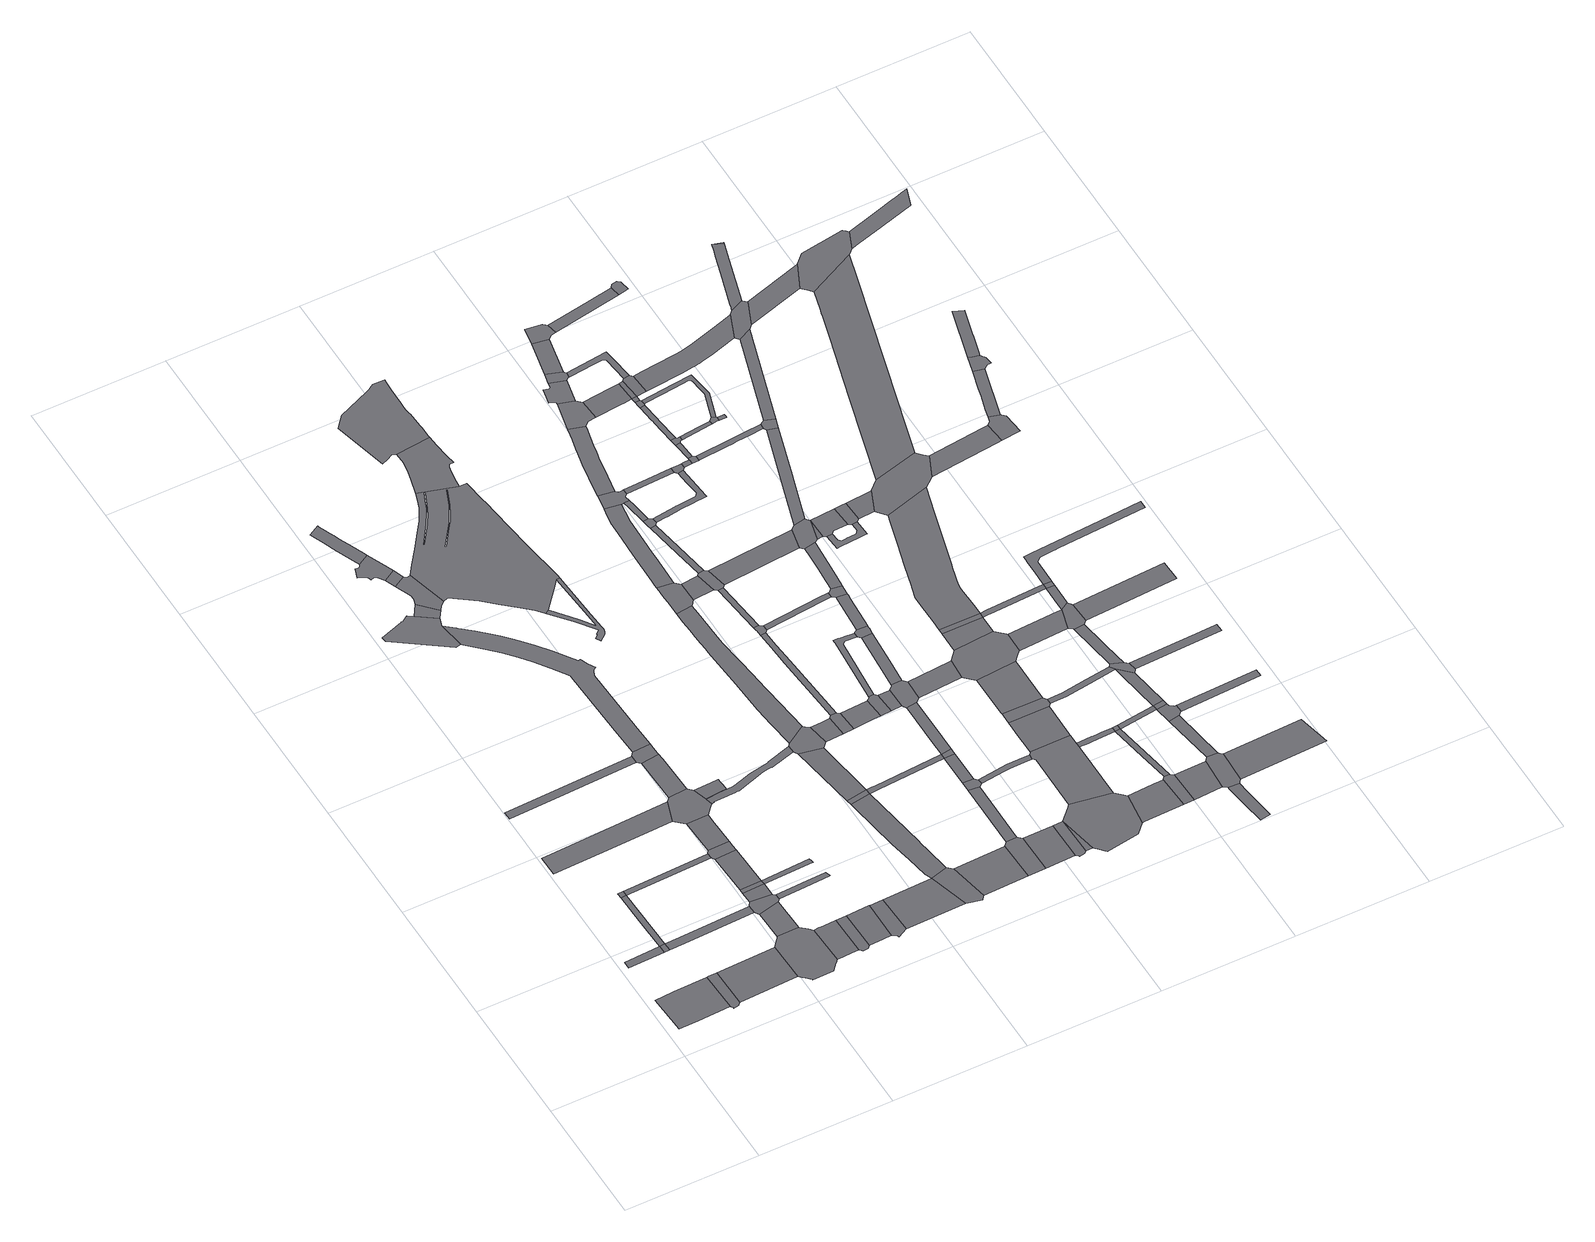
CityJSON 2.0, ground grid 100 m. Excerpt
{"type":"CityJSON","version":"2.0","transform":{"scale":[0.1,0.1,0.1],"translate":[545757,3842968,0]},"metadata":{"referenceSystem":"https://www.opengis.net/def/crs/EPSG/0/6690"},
"CityObjects":{
"road1":{"type":"Road","attributes":{"RoadStructureAttribute.sectionType":"1"},"geometry":[{"type":"MultiSurface","lod":"1","boundaries":[[[0,1,2,3,4,5,6]]]}]},
"road2":{"type":"Road","attributes":{"RoadStructureAttribute.sectionType":"1"},"geometry":[{"type":"MultiSurface","lod":"1","boundaries":[[[7,8,9,10]]]}]},
"road3":{"type":"Road","geometry":[{"type":"MultiSurface","lod":"1","boundaries":[[[11,7,10,12]]]}]},
"road4":{"type":"Road","geometry":[{"type":"MultiSurface","lod":"1","boundaries":[[[13,14,0,6,15,16,17,18,19,20,21,22]]]}]},
"road5":{"type":"Road","attributes":{"RoadStructureAttribute.sectionType":"1"},"geometry":[{"type":"MultiSurface","lod":"1","boundaries":[[[23,24,25,7,11]]]}]},
"road6":{"type":"Road","geometry":[{"type":"MultiSurface","lod":"1","boundaries":[[[26,27,24,23]]]}]},
"road7":{"type":"Road","attributes":{"RoadStructureAttribute.sectionType":"1"},"geometry":[{"type":"MultiSurface","lod":"1","boundaries":[[[28,13,22,29]]]}]},
"road8":{"type":"Road","attributes":{"RoadStructureAttribute.sectionType":"1"},"geometry":[{"type":"MultiSurface","lod":"1","boundaries":[[[30,31,11,12,32,33]]]}]},
"road9":{"type":"Road","attributes":{"RoadStructureAttribute.sectionType":"1"},"geometry":[{"type":"MultiSurface","lod":"1","boundaries":[[[34,35,36,37,38,39,40]]]}]},
"road10":{"type":"Road","attributes":{"RoadStructureAttribute.sectionType":"1"},"geometry":[{"type":"MultiSurface","lod":"1","boundaries":[[[41,42,26,23,43,44]]]}]},
"road11":{"type":"Road","attributes":{"RoadStructureAttribute.sectionType":"1"},"geometry":[{"type":"MultiSurface","lod":"1","boundaries":[[[45,46,47,48,49,50]]]}]},
"road12":{"type":"Road","geometry":[{"type":"MultiSurface","lod":"1","boundaries":[[[51,52,53,54,55,56,28,29,57,58,59,60,61,62,63,64,65,66]]]}]},
"road13":{"type":"Road","attributes":{"RoadStructureAttribute.sectionType":"1"},"geometry":[{"type":"MultiSurface","lod":"1","boundaries":[[[67,68,54,53]]]}]},
"road14":{"type":"Road","geometry":[{"type":"MultiSurface","lod":"1","boundaries":[[[69,30,33,68,67,70,71,72,73]]]}]},
"road15":{"type":"Road","attributes":{"RoadStructureAttribute.sectionType":"1"},"geometry":[{"type":"MultiSurface","lod":"1","boundaries":[[[74,75,69,73]]]}]},
"road16":{"type":"Road","geometry":[{"type":"MultiSurface","lod":"1","boundaries":[[[76,77,75,74]]]}]},
"road17":{"type":"Road","attributes":{"RoadStructureAttribute.sectionType":"1"},"geometry":[{"type":"MultiSurface","lod":"1","boundaries":[[[78,79,77,76]]]}]},
"road18":{"type":"Road","attributes":{"RoadStructureAttribute.sectionType":"1"},"geometry":[{"type":"MultiSurface","lod":"1","boundaries":[[[80,81,82,66,65,83,84,85]]]}]},
"road19":{"type":"Road","geometry":[{"type":"MultiSurface","lod":"1","boundaries":[[[86,87,88,89,90,91,92,93,94,95,96,97,98]]]}]},
"road20":{"type":"Road","geometry":[{"type":"MultiSurface","lod":"1","boundaries":[[[99,100,101,102,41,44,103,79,78]]]}]},
"road21":{"type":"Road","attributes":{"RoadStructureAttribute.sectionType":"1"},"geometry":[{"type":"MultiSurface","lod":"1","boundaries":[[[104,105,106,101,100]]]}]},
"road22":{"type":"Road","geometry":[{"type":"MultiSurface","lod":"1","boundaries":[[[107,108,80,85,109,110,111,112]]]}]},
"road23":{"type":"Road","geometry":[{"type":"MultiSurface","lod":"1","boundaries":[[[113,114,115,116,34,40,106,105,117,118,119,120,121]]]}]},
"road24":{"type":"Road","attributes":{"RoadStructureAttribute.sectionType":"1"},"geometry":[{"type":"MultiSurface","lod":"1","boundaries":[[[122,123,124,125,126,127,72,71]]]}]},
"road25":{"type":"Road","attributes":{"RoadStructureAttribute.sectionType":"1"},"geometry":[{"type":"MultiSurface","lod":"1","boundaries":[[[128,98,97,129]]]}]},
"road26":{"type":"Road","attributes":{"RoadStructureAttribute.sectionType":"1"},"geometry":[{"type":"MultiSurface","lod":"1","boundaries":[[[130,131,132,133,76,74]]]}]},
"road27":{"type":"Road","geometry":[{"type":"MultiSurface","lod":"1","boundaries":[[[134,135,136,137,138,139,140,141,142,143,144,145,146]]]}]},
"road28":{"type":"Road","attributes":{"RoadStructureAttribute.sectionType":"1"},"geometry":[{"type":"MultiSurface","lod":"1","boundaries":[[[147,148,149,150,151,152,153,154,155,156,157,158,159,160,161,136,135]]]}]},
"road29":{"type":"Road","attributes":{"RoadStructureAttribute.sectionType":"1"},"geometry":[{"type":"MultiSurface","lod":"1","boundaries":[[[162,107,112,163,164]]]}]},
"road30":{"type":"Road","attributes":{"RoadStructureAttribute.sectionType":"1"},"geometry":[{"type":"MultiSurface","lod":"1","boundaries":[[[165,166,167,168,169,115,114]]]}]},
"road31":{"type":"Road","attributes":{"RoadStructureAttribute.sectionType":"1"},"geometry":[{"type":"MultiSurface","lod":"1","boundaries":[[[146,145,170,171]]]}]},
"road32":{"type":"Road","geometry":[{"type":"MultiSurface","lod":"1","boundaries":[[[172,171,170,173,174,128,129,175,176,177]]]}]},
"road33":{"type":"Road","attributes":{"RoadStructureAttribute.sectionType":"1"},"geometry":[{"type":"MultiSurface","lod":"1","boundaries":[[[178,179,180,181,182,183,184,185,186,187,188,189,190,191,192,193,194,195,196,197,198,199,200,201,96,95,202,203,204,205,206,207,208,209,210,211,212,213]]]}]},
"road34":{"type":"Road","geometry":[{"type":"MultiSurface","lod":"1","boundaries":[[[214,215,213,212,45,50,216,168,167]]]}]},
"road35":{"type":"Road","geometry":[{"type":"MultiSurface","lod":"1","boundaries":[[[217,218,219,220,221,222,223,121,120]]]}]},
"road36":{"type":"Road","geometry":[{"type":"MultiSurface","lod":"1","boundaries":[[[224,225,162,164,226,227,228,229]]]}]},
"road37":{"type":"Road","attributes":{"RoadStructureAttribute.sectionType":"1"},"geometry":[{"type":"MultiSurface","lod":"1","boundaries":[[[230,231,232,233,234,235,236,119,118,237,238,239,240,241,242,243,244,245,246,247]]]}]},
"road38":{"type":"Road","attributes":{"RoadStructureAttribute.sectionType":"1"},"geometry":[{"type":"MultiSurface","lod":"1","boundaries":[[[248,224,229,249]]]}]},
"road39":{"type":"Road","geometry":[{"type":"MultiSurface","lod":"1","boundaries":[[[250,251,252,253,254,255,256,257,258,259,260,261,262,263,264,265,177,176,266,267,268,269,270,271,272,273,274,275,276,277,278,279,280,281],[282,283,284,285,286,287,288,289,290,291,292,293,294,295,296,297,298,299,300,301,302],[303,304,305,306,307,308,309,310,311,312,313,314,315,316,317,318,319,320,321,322,323]]]}]},
"road40":{"type":"Road","geometry":[{"type":"MultiSurface","lod":"1","boundaries":[[[324,325,326,327,328,329,330,331,332,333,334,335,336,337,276,275,338,339,340,273,272]]]}]},
"road41":{"type":"Road","geometry":[{"type":"MultiSurface","lod":"1","boundaries":[[[341,342,248,249,343,344,345,346,347]]]}]},
"road42":{"type":"Road","attributes":{"RoadStructureAttribute.sectionType":"1"},"geometry":[{"type":"MultiSurface","lod":"1","boundaries":[[[348,349,350,351,352,353,354,355,356,357,358,359,248,342]]]}]},
"road43":{"type":"Road","geometry":[{"type":"MultiSurface","lod":"1","boundaries":[[[360,361,353,352]]]}]},
"road44":{"type":"Road","attributes":{"RoadStructureAttribute.sectionType":"1"},"geometry":[{"type":"MultiSurface","lod":"1","boundaries":[[[362,361,360,363]]]}]},
"road45":{"type":"Road","geometry":[{"type":"MultiSurface","lod":"1","boundaries":[[[364,365,366,367,368,369,370,371,372,373,374,375,376,255,254]]]}]},
"road46":{"type":"Road","geometry":[{"type":"MultiSurface","lod":"1","boundaries":[[[377,378,379,380,381,230,247,362,363,382,383]]]}]},
"road47":{"type":"Road","attributes":{"RoadStructureAttribute.sectionType":"1"},"geometry":[{"type":"MultiSurface","lod":"1","boundaries":[[[384,347,346,385]]]}]},
"road48":{"type":"Road","geometry":[{"type":"MultiSurface","lod":"1","boundaries":[[[386,387,388,389,390,391,392,393,394,395,396,372,371,397,398,399,400,401,402,403,404,405,406,407,408]]]}]},
"road49":{"type":"Road","attributes":{"RoadStructureAttribute.sectionType":"1"},"geometry":[{"type":"MultiSurface","lod":"1","boundaries":[[[409,410,411,412,413,414,415,416,417,418,419,420,421,422,423,424,425,426,427,428,429,379,378]]]}]},
"road50":{"type":"Road","attributes":{"RoadStructureAttribute.sectionType":"1"},"geometry":[{"type":"MultiSurface","lod":"1","boundaries":[[[430,431,383,382,432]]]}]},
"road51":{"type":"Road","attributes":{"RoadStructureAttribute.sectionType":"1"},"geometry":[{"type":"MultiSurface","lod":"1","boundaries":[[[433,434,435,360,352,436,437,438]]]}]},
"road52":{"type":"Road","geometry":[{"type":"MultiSurface","lod":"1","boundaries":[[[439,440,441,442,384,385,443,444]]]}]},
"road53":{"type":"Road","geometry":[{"type":"MultiSurface","lod":"1","boundaries":[[[445,446,447,448,430,432,449,450]]]}]},
"road54":{"type":"Road","geometry":[{"type":"MultiSurface","lod":"1","boundaries":[[[451,452,453,454,455,456,457,419,418,458,459,460,461]]]}]},
"road55":{"type":"Road","attributes":{"RoadStructureAttribute.sectionType":"1"},"geometry":[{"type":"MultiSurface","lod":"1","boundaries":[[[462,463,464,465,466,467,468,469,447,446]]]}]},
"road56":{"type":"Road","attributes":{"RoadStructureAttribute.sectionType":"1"},"geometry":[{"type":"MultiSurface","lod":"1","boundaries":[[[470,441,440,471]]]}]},
"road57":{"type":"Road","attributes":{"RoadStructureAttribute.sectionType":"1"},"geometry":[{"type":"MultiSurface","lod":"1","boundaries":[[[472,450,449,473,474]]]}]},
"road58":{"type":"Road","attributes":{"RoadStructureAttribute.sectionType":"1"},"geometry":[{"type":"MultiSurface","lod":"1","boundaries":[[[475,444,443,476]]]}]},
"road59":{"type":"Road","attributes":{"RoadStructureAttribute.sectionType":"1"},"geometry":[{"type":"MultiSurface","lod":"1","boundaries":[[[477,478,479,480,481,482,483,484,485,451,461,486,487,488,489,490,491,492,493,494,495]]]}]},
"road60":{"type":"Road","attributes":{"RoadStructureAttribute.sectionType":"1"},"geometry":[{"type":"MultiSurface","lod":"1","boundaries":[[[496,460,459,497]]]}]},
"road61":{"type":"Road","geometry":[{"type":"MultiSurface","lod":"1","boundaries":[[[498,470,471,499,500,501,502]]]}]},
"road62":{"type":"Road","geometry":[{"type":"MultiSurface","lod":"1","boundaries":[[[503,504,505,506,507,466,465,508,509]]]}]},
"road63":{"type":"Road","attributes":{"RoadStructureAttribute.sectionType":"1"},"geometry":[{"type":"MultiSurface","lod":"1","boundaries":[[[438,498,502,510,511,512,513]]]}]},
"road64":{"type":"Road","attributes":{"RoadStructureAttribute.sectionType":"1"},"geometry":[{"type":"MultiSurface","lod":"1","boundaries":[[[514,515,516,504,503]]]}]},
"road65":{"type":"Road","geometry":[{"type":"MultiSurface","lod":"1","boundaries":[[[517,518,519,472,474,520,521]]]}]},
"road66":{"type":"Road","geometry":[{"type":"MultiSurface","lod":"1","boundaries":[[[522,523,433,438,513]]]}]},
"road67":{"type":"Road","geometry":[{"type":"MultiSurface","lod":"1","boundaries":[[[524,525,526,527,496,497,516,515,528,529,530]]]}]},
"road68":{"type":"Road","geometry":[{"type":"MultiSurface","lod":"1","boundaries":[[[531,475,476,532,533,534,535]]]}]},
"road69":{"type":"Road","attributes":{"RoadStructureAttribute.sectionType":"1"},"geometry":[{"type":"MultiSurface","lod":"1","boundaries":[[[536,537,538,539,526,525]]]}]},
"road70":{"type":"Road","attributes":{"RoadStructureAttribute.sectionType":"1"},"geometry":[{"type":"MultiSurface","lod":"1","boundaries":[[[540,521,520,541]]]}]},
"road71":{"type":"Road","attributes":{"RoadStructureAttribute.sectionType":"1"},"geometry":[{"type":"MultiSurface","lod":"1","boundaries":[[[542,543,544,545,546,547,548,549,523,522]]]}]},
"road72":{"type":"Road","geometry":[{"type":"MultiSurface","lod":"1","boundaries":[[[550,477,495,551,552,553,554,555,556,557,558,559,560,561,562,563]]]}]},
"road73":{"type":"Road","attributes":{"RoadStructureAttribute.sectionType":"1"},"geometry":[{"type":"MultiSurface","lod":"1","boundaries":[[[531,535,564]]]}]},
"road74":{"type":"Road","geometry":[{"type":"MultiSurface","lod":"1","boundaries":[[[565,566,567,568,569,538,537,570,571]]]}]},
"road75":{"type":"Road","attributes":{"RoadStructureAttribute.sectionType":"1"},"geometry":[{"type":"MultiSurface","lod":"1","boundaries":[[[572,554,553,573,574,567,566]]]}]},
"road76":{"type":"Road","attributes":{"RoadStructureAttribute.sectionType":"1"},"geometry":[{"type":"MultiSurface","lod":"1","boundaries":[[[575,576,577,578,501,500,579,580,581,582,583]]]}]},
"road77":{"type":"Road","attributes":{"RoadStructureAttribute.sectionType":"1"},"geometry":[{"type":"MultiSurface","lod":"1","boundaries":[[[584,585,586,587,588,589,590,591,592,518,517,593,594,595,596,597,598]]]}]},
"road78":{"type":"Road","geometry":[{"type":"MultiSurface","lod":"1","boundaries":[[[599,600,601,602,540,541,603,547,546,604,605]]]}]},
"road79":{"type":"Road","attributes":{"RoadStructureAttribute.sectionType":"1"},"geometry":[{"type":"MultiSurface","lod":"1","boundaries":[[[606,607,608,609,509,508,610,611,612]]]}]},
"road80":{"type":"Road","attributes":{"RoadStructureAttribute.sectionType":"1"},"geometry":[{"type":"MultiSurface","lod":"1","boundaries":[[[613,614,615,616,617,618,550,563,619,620,621,622,623,624,625,626,627]]]}]},
"road81":{"type":"Road","geometry":[{"type":"MultiSurface","lod":"1","boundaries":[[[628,629,630,531,564,631,632,633,634,635,636,637,638,639,640]]]}]},
"road82":{"type":"Road","attributes":{"RoadStructureAttribute.sectionType":"1"},"geometry":[{"type":"MultiSurface","lod":"1","boundaries":[[[641,642,643,644,601,600]]]}]},
"road83":{"type":"Road","attributes":{"RoadStructureAttribute.sectionType":"1"},"geometry":[{"type":"MultiSurface","lod":"1","boundaries":[[[645,646,558,557,647]]]}]},
"road84":{"type":"Road","attributes":{"RoadStructureAttribute.sectionType":"1"},"geometry":[{"type":"MultiSurface","lod":"1","boundaries":[[[648,530,529,649]]]}]},
"road85":{"type":"Road","attributes":{"RoadStructureAttribute.sectionType":"1"},"geometry":[{"type":"MultiSurface","lod":"1","boundaries":[[[650,651,652,653,654,655,656,657,658,659,660,661,662,663,664,665,666,667,668,669,670,671,672,571,570]]]}]},
"road86":{"type":"Road","geometry":[{"type":"MultiSurface","lod":"1","boundaries":[[[673,598,597,674,675,643,642,676,677,678]]]}]},
"road87":{"type":"Road","attributes":{"RoadStructureAttribute.sectionType":"1"},"geometry":[{"type":"MultiSurface","lod":"1","boundaries":[[[679,680,605,604,681]]]}]},
"road88":{"type":"Road","geometry":[{"type":"MultiSurface","lod":"1","boundaries":[[[682,683,583,582,684,685,628,640,686,687,688,689,690,691,692]]]}]},
"road89":{"type":"Road","geometry":[{"type":"MultiSurface","lod":"1","boundaries":[[[693,694,695,613,627,696,697,698,699,700]]]}]},
"road90":{"type":"Road","attributes":{"RoadStructureAttribute.sectionType":"1"},"geometry":[{"type":"MultiSurface","lod":"1","boundaries":[[[701,702,673,678,703,704,705]]]}]},
"road91":{"type":"Road","attributes":{"RoadStructureAttribute.sectionType":"1"},"geometry":[{"type":"MultiSurface","lod":"1","boundaries":[[[706,707,708,709,710,711,712,713,693,700,714]]]}]},
"road92":{"type":"Road","geometry":[{"type":"MultiSurface","lod":"1","boundaries":[[[715,716,606,612,701,705,717]]]}]},
"road93":{"type":"Road","geometry":[{"type":"MultiSurface","lod":"1","boundaries":[[[718,719,720,721,645,647,664,663,722]]]}]},
"road94":{"type":"Road","geometry":[{"type":"MultiSurface","lod":"1","boundaries":[[[723,724,725,682,692,726,727,728,729]]]}]},
"road95":{"type":"Road","geometry":[{"type":"MultiSurface","lod":"1","boundaries":[[[730,706,714,731,732,733,734,735]]]}]},
"road96":{"type":"Road","attributes":{"RoadStructureAttribute.sectionType":"1"},"geometry":[{"type":"MultiSurface","lod":"1","boundaries":[[[736,737,738,739,740,741,742,743,744,745,746,715,717]]]}]},
"road97":{"type":"Road","attributes":{"RoadStructureAttribute.sectionType":"1"},"geometry":[{"type":"MultiSurface","lod":"1","boundaries":[[[747,748,718,722,749,750,751]]]}]},
"road98":{"type":"Road","geometry":[{"type":"MultiSurface","lod":"1","boundaries":[[[752,753,723,729,754,755,756]]]}]},
"road99":{"type":"Road","attributes":{"RoadStructureAttribute.sectionType":"1"},"geometry":[{"type":"MultiSurface","lod":"1","boundaries":[[[757,758,637,636,759,760]]]}]},
"road100":{"type":"Road","attributes":{"RoadStructureAttribute.sectionType":"1"},"geometry":[{"type":"MultiSurface","lod":"1","boundaries":[[[761,762,730,735,763]]]}]},
"road101":{"type":"Road","attributes":{"RoadStructureAttribute.sectionType":"1"},"geometry":[{"type":"MultiSurface","lod":"1","boundaries":[[[764,765,698,697,766,767,768]]]}]},
"road102":{"type":"Road","attributes":{"RoadStructureAttribute.sectionType":"1"},"geometry":[{"type":"MultiSurface","lod":"1","boundaries":[[[769,770,771,772,752,756]]]}]},
"road103":{"type":"Road","geometry":[{"type":"MultiSurface","lod":"1","boundaries":[[[773,774,747,751,775,776]]]}]},
"road104":{"type":"Road","attributes":{"RoadStructureAttribute.sectionType":"1"},"geometry":[{"type":"MultiSurface","lod":"1","boundaries":[[[777,778,779,774,773]]]}]},
"road105":{"type":"Road","geometry":[{"type":"MultiSurface","lod":"1","boundaries":[[[780,781,782,783,648,649,784,740,739,785,786]]]}]},
"road106":{"type":"Road","geometry":[{"type":"MultiSurface","lod":"1","boundaries":[[[787,788,789,779,778,790,791,792]]]}]},
"road107":{"type":"Road","attributes":{"RoadStructureAttribute.sectionType":"1"},"geometry":[{"type":"MultiSurface","lod":"1","boundaries":[[[793,794,795,796,797,798,799,800,801,789,788]]]}]},
"road108":{"type":"Road","attributes":{"RoadStructureAttribute.sectionType":"1"},"geometry":[{"type":"MultiSurface","lod":"1","boundaries":[[[802,803,804,805,806,807,688,687,808,809,810,811,812,813]]]}]},
"road109":{"type":"Road","geometry":[{"type":"MultiSurface","lod":"1","boundaries":[[[814,815,816,817,818,679,681,819,820,771,770,821,822,823]]]}]},
"road110":{"type":"Road","geometry":[{"type":"MultiSurface","lod":"1","boundaries":[[[824,825,761,763,826,827,828,829,830,831,832]]]}]},
"road111":{"type":"Road","attributes":{"RoadStructureAttribute.sectionType":"1"},"geometry":[{"type":"MultiSurface","lod":"1","boundaries":[[[833,834,733,732,835,836,837,838,839,840]]]}]},
"road112":{"type":"Road","geometry":[{"type":"MultiSurface","lod":"1","boundaries":[[[786,785,841]]]}]},
"road113":{"type":"Road","geometry":[{"type":"MultiSurface","lod":"1","boundaries":[[[842,843,844,798,797,845,846]]]}]},
"road114":{"type":"Road","attributes":{"RoadStructureAttribute.sectionType":"1"},"geometry":[{"type":"MultiSurface","lod":"1","boundaries":[[[847,768,843,842]]]}]},
"road115":{"type":"Road","geometry":[{"type":"MultiSurface","lod":"1","boundaries":[[[848,764,768,847]]]}]},
"road116":{"type":"Road","geometry":[{"type":"MultiSurface","lod":"1","boundaries":[[[849,850,757,760,851,852,853,854]]]}]},
"road117":{"type":"Road","attributes":{"RoadStructureAttribute.sectionType":"1"},"geometry":[{"type":"MultiSurface","lod":"1","boundaries":[[[855,817,816,856,857]]]}]},
"road118":{"type":"Road","geometry":[{"type":"MultiSurface","lod":"1","boundaries":[[[858,855,857,859]]]}]},
"road119":{"type":"Road","attributes":{"RoadStructureAttribute.sectionType":"1"},"geometry":[{"type":"MultiSurface","lod":"1","boundaries":[[[860,861,792,791,862,863]]]}]},
"road120":{"type":"Road","geometry":[{"type":"MultiSurface","lod":"1","boundaries":[[[840,839,848,847,864,865]]]}]},
"road121":{"type":"Road","attributes":{"RoadStructureAttribute.sectionType":"1"},"geometry":[{"type":"MultiSurface","lod":"1","boundaries":[[[866,813,867,849,854]]]}]},
"road122":{"type":"Road","attributes":{"RoadStructureAttribute.sectionType":"1"},"geometry":[{"type":"MultiSurface","lod":"1","boundaries":[[[868,786,841,869,870,871,872]]]}]},
"road123":{"type":"Road","attributes":{"RoadStructureAttribute.sectionType":"1"},"geometry":[{"type":"MultiSurface","lod":"1","boundaries":[[[873,874,875,876,877,878,879,880,881,882,883,884,885,886,887,888,889,870,869]]]}]},
"road124":{"type":"Road","geometry":[{"type":"MultiSurface","lod":"1","boundaries":[[[890,891,802,813,866]]]}]},
"road125":{"type":"Road","attributes":{"RoadStructureAttribute.sectionType":"1"},"geometry":[{"type":"MultiSurface","lod":"1","boundaries":[[[892,893,894,776,775,895,896,897,898,899,900,901,902,903]]]}]},
"road126":{"type":"Road","attributes":{"RoadStructureAttribute.sectionType":"1"},"geometry":[{"type":"MultiSurface","lod":"1","boundaries":[[[904,852,851,905]]]}]},
"road127":{"type":"Road","attributes":{"RoadStructureAttribute.sectionType":"1"},"geometry":[{"type":"MultiSurface","lod":"1","boundaries":[[[906,907,908,909,910,846,845,911,912,913,914,915,916,917,918,919,920]]]}]},
"road128":{"type":"Road","attributes":{"RoadStructureAttribute.sectionType":"1"},"geometry":[{"type":"MultiSurface","lod":"1","boundaries":[[[921,922,782,781,923,924,925]]]}]},
"road129":{"type":"Road","geometry":[{"type":"MultiSurface","lod":"1","boundaries":[[[919,926,860,863,927,928,929,920]]]}]},
"road130":{"type":"Road","attributes":{"RoadStructureAttribute.sectionType":"1"},"geometry":[{"type":"MultiSurface","lod":"1","boundaries":[[[930,931,932,755,754,933,934,935,936,937]]]}]},
"road131":{"type":"Road","geometry":[{"type":"MultiSurface","lod":"1","boundaries":[[[938,939,868,872,940,881,880,941,942,943]]]}]},
"road132":{"type":"Road","attributes":{"RoadStructureAttribute.sectionType":"1"},"geometry":[{"type":"MultiSurface","lod":"1","boundaries":[[[944,945,946,947,948,949,950,951,952]]]}]},
"road133":{"type":"Road","geometry":[{"type":"MultiSurface","lod":"1","boundaries":[[[953,954,955,956,929,928]]]}]},
"road134":{"type":"Road","attributes":{"RoadStructureAttribute.sectionType":"1"},"geometry":[{"type":"MultiSurface","lod":"1","boundaries":[[[957,890,866,958,959]]]}]},
"road135":{"type":"Road","attributes":{"RoadStructureAttribute.sectionType":"1"},"geometry":[{"type":"MultiSurface","lod":"1","boundaries":[[[960,961,830,829,962,963]]]}]},
"road136":{"type":"Road","geometry":[{"type":"MultiSurface","lod":"1","boundaries":[[[964,965,904,905,944,952,966,967,968,969,970,971,972]]]}]},
"road137":{"type":"Road","attributes":{"RoadStructureAttribute.sectionType":"1"},"geometry":[{"type":"MultiSurface","lod":"1","boundaries":[[[973,974,975,976,977,978,979,980,981,982,983,984,985,986,987,988,989,990,991,858,859]]]}]},
"road138":{"type":"Road","attributes":{"RoadStructureAttribute.sectionType":"1"},"geometry":[{"type":"MultiSurface","lod":"1","boundaries":[[[992,938,943,993]]]}]},
"road139":{"type":"Road","attributes":{"RoadStructureAttribute.sectionType":"1"},"geometry":[{"type":"MultiSurface","lod":"1","boundaries":[[[994,995,823,822,996,997]]]}]},
"road140":{"type":"Road","attributes":{"RoadStructureAttribute.sectionType":"1"},"geometry":[{"type":"MultiSurface","lod":"1","boundaries":[[[998,999,1000,1001,1002,1003,1004,964,972]]]}]},
"road141":{"type":"Road","attributes":{"RoadStructureAttribute.sectionType":"1"},"geometry":[{"type":"MultiSurface","lod":"1","boundaries":[[[1005,1006,859,857,1007,1008,1009]]]}]},
"road142":{"type":"Road","geometry":[{"type":"MultiSurface","lod":"1","boundaries":[[[1010,1011,892,903,921,925,1012]]]}]},
"road143":{"type":"Road","geometry":[{"type":"MultiSurface","lod":"1","boundaries":[[[1013,957,959,1014]]]}]},
"road144":{"type":"Road","geometry":[{"type":"MultiSurface","lod":"1","boundaries":[[[1015,1016,1017,1014,959,1003,1002,1018,1019,1020]]]}]},
"road145":{"type":"Road","attributes":{"RoadStructureAttribute.sectionType":"1"},"geometry":[{"type":"MultiSurface","lod":"1","boundaries":[[[937,1021,957,1013,1022]]]}]},
"road146":{"type":"Road","attributes":{"RoadStructureAttribute.sectionType":"1"},"geometry":[{"type":"MultiSurface","lod":"1","boundaries":[[[1023,1024,1025,1026,1027,1028,1029,1030,1031,865,864,1032,1033,1034,1035,1036,1037,1038,1039,1040,1041]]]}]},
"road147":{"type":"Road","geometry":[{"type":"MultiSurface","lod":"1","boundaries":[[[1042,1043,930,937,1022,1044,1045,1046,1047]]]}]},
"road148":{"type":"Road","attributes":{"RoadStructureAttribute.sectionType":"1"},"geometry":[{"type":"MultiSurface","lod":"1","boundaries":[[[1048,1049,1050,1051,1052,1042,1047]]]}]},
"road149":{"type":"Road","geometry":[{"type":"MultiSurface","lod":"1","boundaries":[[[1053,1054,994,997,1055,1052,1051,1056,1057]]]}]},
"road150":{"type":"Road","geometry":[{"type":"MultiSurface","lod":"1","boundaries":[[[1058,1059,960,963,1060,1061,1062]]]}]},
"road151":{"type":"Road","attributes":{"RoadStructureAttribute.sectionType":"1"},"geometry":[{"type":"MultiSurface","lod":"1","boundaries":[[[1009,1063,1064,1065,994,1054,1066,1067]]]}]},
"road152":{"type":"Road","geometry":[{"type":"MultiSurface","lod":"1","boundaries":[[[1068,1069,1070,992,993,983,982,1071,1072,1073,1074]]]}]},
"road153":{"type":"Road","attributes":{"RoadStructureAttribute.sectionType":"1"},"geometry":[{"type":"MultiSurface","lod":"1","boundaries":[[[1075,1076,1077,1078,1079,1080,1010,1012]]]}]},
"road154":{"type":"Road","geometry":[{"type":"MultiSurface","lod":"1","boundaries":[[[1005,1009,1067,1081]]]}]},
"road155":{"type":"Road","attributes":{"RoadStructureAttribute.sectionType":"1"},"geometry":[{"type":"MultiSurface","lod":"1","boundaries":[[[1082,969,968,1083,1084]]]}]},
"road156":{"type":"Road","attributes":{"RoadStructureAttribute.sectionType":"1"},"geometry":[{"type":"MultiSurface","lod":"1","boundaries":[[[1085,1086,1020,1019,1087]]]}]},
"road157":{"type":"Road","attributes":{"RoadStructureAttribute.sectionType":"1"},"geometry":[{"type":"MultiSurface","lod":"1","boundaries":[[[1088,1089,1090,1091,1092,1093,1094,1046,1045,1095,1096,1097]]]}]},
"road158":{"type":"Road","geometry":[{"type":"MultiSurface","lod":"1","boundaries":[[[1098,1099,1100,1023,1041,1080,1079,1101,1102]]]}]},
"road159":{"type":"Road","attributes":{"RoadStructureAttribute.sectionType":"1"},"geometry":[{"type":"MultiSurface","lod":"1","boundaries":[[[1103,1057,1056,1104,1105]]]}]},
"road160":{"type":"Road","attributes":{"RoadStructureAttribute.sectionType":"1"},"geometry":[{"type":"MultiSurface","lod":"1","boundaries":[[[1106,1107,1074,1073,1108,1109]]]}]},
"road161":{"type":"Road","attributes":{"RoadStructureAttribute.sectionType":"1"},"geometry":[{"type":"MultiSurface","lod":"1","boundaries":[[[1110,1111,1112,1113,1114,1115,1116,1117,1118,1005,1081,1119,1120,1121,1122,1123,1124,1125]]]}]},
"road162":{"type":"Road","attributes":{"RoadStructureAttribute.sectionType":"1"},"geometry":[{"type":"MultiSurface","lod":"1","boundaries":[[[1126,1127,1128,1129,1130,1131,1100,1099,1132,1133,1134]]]}]},
"road163":{"type":"Road","attributes":{"RoadStructureAttribute.sectionType":"1"},"geometry":[{"type":"MultiSurface","lod":"1","boundaries":[[[1135,1136,1137,1138,1139,1140,1141,1142,1143,1144,1145,1146,1070,1069]]]}]},
"road164":{"type":"Road","attributes":{"RoadStructureAttribute.sectionType":"1"},"geometry":[{"type":"MultiSurface","lod":"1","boundaries":[[[1147,1148,1102,1101,1149]]]}]},
"road165":{"type":"Road","attributes":{"RoadStructureAttribute.sectionType":"1"},"geometry":[{"type":"MultiSurface","lod":"1","boundaries":[[[1126,1134,1150]]]}]},
"road166":{"type":"Road","geometry":[{"type":"MultiSurface","lod":"1","boundaries":[[[1151,1152,1153,1106,1109,1154,1155,1156,1157]]]}]},
"road167":{"type":"Road","attributes":{"RoadStructureAttribute.sectionType":"1"},"geometry":[{"type":"MultiSurface","lod":"1","boundaries":[[[1158,1159,1160,1161,1162,1163,1151,1157,1164]]]}]},
"road168":{"type":"Road","geometry":[{"type":"MultiSurface","lod":"1","boundaries":[[[1165,1166,1167,1168,1147,1149,1169,1141,1140,1170,1171,1172]]]}]},
"road169":{"type":"Road","geometry":[{"type":"MultiSurface","lod":"1","boundaries":[[[1173,1174,1175,1160,1159,1158,1164,1176,1177,1178,1179,1180,1181,1182,1183]]]}]},
"road170":{"type":"Road","attributes":{"RoadStructureAttribute.sectionType":"1"},"geometry":[{"type":"MultiSurface","lod":"1","boundaries":[[[1184,1175,1174,1173,1183,1185,1186,1187,1188,1189]]]}]},
"road171":{"type":"Road","attributes":{"RoadStructureAttribute.sectionType":"1"},"geometry":[{"type":"MultiSurface","lod":"1","boundaries":[[[1190,1191,1192,1193,1194,1195,1172,1171,1196,1197,1198,1199]]]}]}
},
"vertices":[
[464,540,0],[218,531,0],[210,531,0],[71,526,0],[85,227,0],[229,231,0],[472,240,0],
[326,926,0],[58,915,0],[58,857,0],[328,866,0],
[367,928,0],[369,868,0],
[538,542,0],[484,541,0],[477,235,0],[482,230,0],[487,227,0],[487,215,0],[525,220,0],[529,224,0],[536,231,0],[546,241,0],
[353,1424,0],[313,1422,0],[319,1186,0],
[352,1464,0],[312,1463,0],
[978,556,0],[987,257,0],
[1009,952,0],[480,932,0],[481,871,0],[1011,890,0],
[985,2015,0],[470,1995,0],[29,1978,0],[31,1818,0],[471,1835,0],[820,1848,0],[933,1852,0],
[995,1486,0],[475,1468,0],[475,1428,0],[998,1446,0],
[978,2479,0],[465,2461,0],[10,2445,0],[13,2384,0],[466,2400,0],[977,2419,0],
[1248,591,0],[1202,634,0],[1201,635,0],[1042,632,0],[1041,630,0],[1000,582,0],[1009,236,0],[1012,233,0],[1058,188,0],[1058,186,0],[1217,189,0],[1219,192,0],[1260,238,0],[1263,241,0],[1285,266,0],[1274,566,0],
[1194,895,0],[1035,857,0],
[1031,986,0],[1211,915,0],[1212,916,0],[1208,956,0],[1190,973,0],
[1188,1077,0],[1028,1072,0],
[1186,1112,0],[1026,1106,0],
[1175,1429,0],[1016,1423,0],
[1444,571,0],[1325,568,0],[1319,567,0],[1329,267,0],[1396,270,0],[1450,272,0],
[290,4273,0],[242,4240,0],[235,4245,0],[230,4240,0],[56,4180,0],[62,4148,0],[62,4145,0],[438,3874,0],[451,3876,0],[477,3883,0],[449,4088,0],[468,4150,0],[330,4245,0],
[1174,1471,0],[1172,1516,0],[1013,1511,0],[997,1489,0],[1000,1446,0],
[1164,1733,0],[1163,1787,0],[1004,1784,0],
[1522,574,0],[1468,572,0],[1453,268,0],[1469,250,0],[1510,252,0],[1529,273,0],
[1156,2053,0],[1152,2057,0],[1015,2044,0],[1006,2035,0],[1207,1836,0],[1230,1862,0],[1220,1915,0],[1219,1919,0],[1188,2023,0],
[1414,926,0],[1598,935,0],[1603,935,0],[1597,955,0],[1592,974,0],[1412,966,0],
[389,4335,0],[511,4210,0],
[1558,1090,0],[1561,1091,0],[1558,1109,0],[1554,1128,0],
[388,4713,0],[324,4867,0],[242,4817,0],[232,4799,0],[220,4794,0],[199,4799,0],[172,4724,0],[233,4692,0],[242,4661,0],[268,4672,0],[291,4658,0],[321,4615,0],[407,4666,0],
[311,4898,0],[272,4990,0],[264,5009,0],[247,5049,0],[236,5077,0],[216,5125,0],[216,5127,0],[169,5239,0],[165,5249,0],[85,5201,0],[93,5183,0],[128,5098,0],[141,5065,0],[158,5023,0],[163,5011,0],
[1698,579,0],[1637,276,0],[1696,278,0],
[1142,2362,0],[1142,2367,0],[1140,2412,0],[1004,2393,0],[1015,2048,0],
[352,4537,0],[439,4587,0],
[457,4569,0],[401,4414,0],[401,4374,0],[530,4238,0],[565,4270,0],[484,4577,0],
[1132,2586,0],[1126,2704,0],[1108,3225,0],[1126,3261,0],[1130,3268,0],[1149,3279,0],[1120,3334,0],[1100,3386,0],[1098,3391,0],[1087,3387,0],[1081,3385,0],[1078,3389,0],[1023,3472,0],[972,3543,0],[898,3641,0],[845,3705,0],[796,3763,0],[740,3822,0],[690,3872,0],[616,3942,0],[531,4017,0],[528,4019,0],[522,4025,0],[502,4041,0],[515,3849,0],[589,3779,0],[678,3688,0],[754,3600,0],[818,3520,0],[894,3414,0],[971,3295,0],[971,3291,0],[972,3260,0],[992,2703,0],[1001,2510,0],[1135,2516,0],
[1139,2427,0],[1137,2479,0],[980,2417,0],
[1327,1928,0],[1378,1931,0],[1378,1940,0],[1376,1985,0],[1376,2005,0],[1374,2030,0],[1322,2028,0],
[1799,582,0],[1705,579,0],[1731,255,0],[1731,254,0],[1735,243,0],[1808,281,0],
[1918,2062,0],[1733,2007,0],[1727,2002,0],[1583,1976,0],[1440,1930,0],[1422,1929,0],[1327,1924,0],[1252,1863,0],[1252,1869,0],[1329,1872,0],[1393,1874,0],[1417,1875,0],[1428,1876,0],[1443,1876,0],[1663,1945,0],[1731,1956,0],[1733,1952,0],[1918,2006,0],
[2171,592,0],[2257,293,0],
[1218,4952,0],[1201,5084,0],[1199,5104,0],[1171,5106,0],[1141,5106,0],[865,5188,0],[844,5123,0],[836,5103,0],[822,5068,0],[785,4997,0],[768,4967,0],[767,4966,0],[751,4944,0],[721,4902,0],[620,4761,0],[538,4652,0],[602,4283,0],[771,4158,0],[866,4072,0],[962,3989,0],[1005,3950,0],[1048,3910,0],[1096,3856,0],[1126,3874,0],[1272,4048,0],[1301,4083,0],[1327,4085,0],[1326,4106,0],[1280,4448,0],[1237,4804,0],[1227,4883,0],[1218,4950,0],[893,5100,0],[867,5038,0],[840,4983,0],[810,4936,0],[809,4935,0],[798,4917,0],[780,4890,0],[697,4769,0],[693,4772,0],[732,4829,0],[774,4891,0],[794,4920,0],[804,4937,0],[805,4938,0],[835,4985,0],[845,5004,0],[862,5040,0],[887,5100,0],[916,5168,0],[918,5167,0],[921,5166,0],[1056,5120,0],[1061,5118,0],[1050,5092,0],[1010,4992,0],[1000,4975,0],[983,4942,0],[941,4864,0],[938,4860,0],[936,4857,0],[934,4855,0],[888,4791,0],[813,4686,0],[812,4685,0],[808,4688,0],[809,4689,0],[932,4861,0],[936,4866,0],[977,4942,0],[1005,4995,0],[1045,5092,0],[1054,5116,0],
[1149,3791,0],[1220,3705,0],[1329,3561,0],[1299,3535,0],[1299,3523,0],[1275,3503,0],[1297,3468,0],[1317,3483,0],[1330,3493,0],[1344,3508,0],[1354,3526,0],[1359,3551,0],[1356,3573,0],[1350,3706,0],[1327,3706,0],[1334,3596,0],[1258,3705,0],
[2308,621,0],[2298,629,0],[2370,267,0],[2374,272,0],[2374,273,0],[2395,298,0],[2336,598,0],
[2297,635,0],[2268,831,0],[2258,897,0],[2256,915,0],[2176,1441,0],[2026,1417,0],[2032,1373,0],[2089,985,0],[2108,889,0],[2123,808,0],[2149,642,0],[2163,617,0],
[2173,1481,0],[2019,1457,0],
[1939,1973,0],[2111,1940,0],
[1148,5157,0],[1157,5236,0],[1169,5291,0],[1179,5309,0],[1212,5309,0],[1201,5386,0],[1190,5496,0],[1183,5580,0],[922,5549,0],[925,5526,0],[925,5464,0],[911,5374,0],[897,5316,0],
[2091,2163,0],[2079,2173,0],[1933,2082,0],[1931,2080,0],[1924,2071,0],[2148,1979,0],[2121,2139,0],
[2724,608,0],[2730,307,0],
[1083,6165,0],[1067,6155,0],[1043,6140,0],[1016,6128,0],[775,6027,0],[711,5952,0],[698,5936,0],[803,5523,0],[849,5540,0],[880,5558,0],[894,5566,0],[1181,5596,0],[1179,5679,0],[1178,5701,0],[1172,5823,0],[1171,5829,0],[1164,5868,0],[1164,5904,0],[1165,5950,0],[1165,5958,0],[1167,6066,0],[1171,6141,0],[1172,6161,0],
[2065,2292,0],[2065,2294,0],[2050,2429,0],[2021,2682,0],[2021,2688,0],[2018,2713,0],[1977,3071,0],[1974,3156,0],[1965,3377,0],[1962,3452,0],[1841,3439,0],[1844,3352,0],[1848,3273,0],[1850,3201,0],[1854,3133,0],[1857,3076,0],[1857,3063,0],[1859,3042,0],[1879,2711,0],[1895,2442,0],[1909,2292,0],
[2269,2148,0],[2208,2144,0],[2280,1988,0],
[2753,1518,0],[2242,1485,0],[2219,1484,0],[2225,1444,0],[2245,1445,0],[2753,1479,0],
[2834,636,0],[2831,639,0],[2752,638,0],[2748,634,0],[2865,311,0],[2859,613,0],
[2330,2169,0],[2330,2170,0],[2289,2169,0],[2287,2167,0],[2361,1993,0],[2351,2152,0],
[1838,3703,0],[1838,3683,0],[1838,3679,0],[1838,3669,0],[1839,3641,0],[1839,3594,0],[1840,3532,0],[1964,3453,0],[1996,3491,0],[1992,3652,0],[1957,3686,0],
[2291,2674,0],[2288,2715,0],[2277,2881,0],[2269,3010,0],[2229,3007,0],[2237,2879,0],[2248,2715,0],[2251,2671,0],
[2753,1158,0],[2833,1145,0],
[2560,2166,0],[2519,2003,0],[2570,2007,0],
[3085,617,0],[3089,317,0],
[1873,4475,0],[1865,4421,0],[1852,4347,0],[1850,4241,0],[1845,4034,0],[1839,3773,0],[1837,3724,0],[1838,3719,0],[1838,3708,0],[1957,3695,0],[1957,3697,0],[1958,3720,0],[1959,3770,0],[1963,3940,0],[1964,3986,0],[1965,4066,0],[1970,4310,0],[1971,4315,0],[1993,4457,0],
[2122,3663,0],[2154,3505,0],
[2753,1230,0],[2858,1166,0],[2860,1166,0],[2856,1205,0],[2833,1225,0],
[2262,3089,0],[2222,3087,0],[2225,3064,0],[2225,3061,0],[2226,3056,0],[2289,3031,0],[2285,3072,0],
[2833,1232,0],[2833,1399,0],[2832,1456,0],[2832,1479,0],
[2262,3091,0],[2218,3491,0],[2179,3486,0],
[2624,2193,0],[2583,2189,0],[2583,2182,0],[2652,2012,0],[2641,2172,0],
[2833,1531,0],[2755,1518,0],
[2181,3684,0],[2181,3686,0],[2140,3682,0],[2137,3679,0],[2218,3493,0],[2236,3512,0],[2206,3669,0],
[3162,619,0],[3109,299,0],[3110,295,0],[3150,300,0],[3167,319,0],
[2137,3946,0],[2098,4184,0],[2058,4177,0],[2103,3904,0],
[2732,2176,0],[2732,2017,0],
[2833,1548,0],[2833,1616,0],[2833,1649,0],[2835,1989,0],[2835,1999,0],[2755,1987,0],[2755,1975,0],[2755,1628,0],
[1892,4597,0],[2007,4459,0],[2009,4459,0],[2011,4459,0],[2053,4463,0],[2047,4503,0],[2057,4512,0],[2066,4521,0],[2064,4561,0],[2051,4560,0],[2033,4558,0],[2028,4557,0],[2023,4563,0],[2011,4578,0],
[3221,320,0],
[2106,4245,0],[2085,4261,0],[2045,4254,0],[2048,4234,0],[2052,4209,0],[2115,4206,0],[2108,4245,0],
[2061,4416,0],[2012,4456,0],[2020,4409,0],
[3218,1234,0],[3085,1234,0],[3083,1234,0],[3049,1230,0],[3046,1189,0],[3088,1194,0],[3218,1194,0],[3247,1194,0],[3254,1234,0],
[2705,2733,0],[2697,2734,0],[2665,2737,0],[2658,2737,0],[2623,2739,0],[2622,2725,0],[2622,2719,0],[2623,2711,0],[2585,2213,0],[2625,2210,0],[2661,2677,0],[2683,2695,0],[2692,2694,0],[2775,2689,0],[2772,2728,0],
[2853,2205,0],[2844,2215,0],[2763,2212,0],[2763,2203,0],[2750,1994,0],[2865,2026,0],[2871,2185,0],
[2795,3122,0],[2758,3119,0],[2752,3118,0],[2746,3117,0],[2750,3078,0],[2756,3078,0],[2798,3082,0],
[2007,5204,0],[1988,5113,0],[1969,5028,0],[1961,4987,0],[1939,4887,0],[1899,4641,0],[2044,4783,0],[2061,4885,0],[2066,4905,0],[2067,4910,0],[2068,4914,0],[2075,4948,0],[2087,5005,0],[2119,5156,0],[2122,5169,0],
[3268,728,0],[3244,704,0],[3187,644,0],[3232,308,0],[3244,296,0],[3278,258,0],[3289,246,0],[3539,282,0],[3609,357,0],[3642,610,0],[3620,631,0],[3594,656,0],[3571,678,0],
[2857,2403,0],[2876,2669,0],[2796,2666,0],[2778,2408,0],
[2428,4576,0],[2250,4570,0],[2429,4536,0],
[2858,3722,0],[2821,3558,0],
[2198,4217,0],[2201,4217,0],[2303,4231,0],[2304,4231,0],[2313,4232,0],[2404,4240,0],[2449,4243,0],[2467,4245,0],[2497,4247,0],[2515,4249,0],[2513,4266,0],[2499,4417,0],[2499,4420,0],[2490,4523,0],[2450,4517,0],[2459,4417,0],[2470,4306,0],[2452,4284,0],[2403,4280,0],[2303,4271,0],[2297,4271,0],[2295,4271,0],[2196,4257,0],
[2801,2747,0],[2778,2688,0],[2795,2667,0],[2879,2721,0],[2879,2723,0],[2881,2742,0],
[3208,2207,0],[3199,2206,0],[3199,2047,0],
[3272,1256,0],[3272,1254,0],[3254,1194,0],[3272,1178,0],[3572,1126,0],[3572,1139,0],[3571,1179,0],[3571,1188,0],[3571,1199,0],[3571,1230,0],[3571,1256,0],
[2054,5436,0],[2050,5414,0],[2013,5236,0],[2159,5202,0],[2216,5207,0],[2205,5366,0],[2183,5388,0],[2170,5401,0],
[2822,3059,0],[2821,3038,0],[2898,3001,0],[2901,3037,0],[2902,3053,0],
[2092,5621,0],[2085,5583,0],[2080,5578,0],[2076,5576,0],[2073,5576,0],[2035,5588,0],[2010,5467,0],[2057,5450,0],[2208,5585,0],
[2828,3143,0],[2808,3124,0],[2907,3132,0],
[2506,4581,0],[2482,4579,0],[2477,4578,0],[2473,4578,0],[2508,4542,0],
[3272,1549,0],[3272,1405,0],[3272,1310,0],[3572,1278,0],[3572,1405,0],[3573,1494,0],[3573,1548,0],
[2109,5699,0],[2224,5600,0],[2234,5601,0],[2239,5642,0],[2228,5656,0],[2224,5661,0],
[2908,3141,0],[2916,3265,0],[2935,3541,0],[2936,3550,0],[2851,3536,0],[2851,3514,0],[2850,3479,0],[2846,3422,0],[2842,3349,0],[2837,3271,0],[2828,3146,0],
[2571,4586,0],[2526,4582,0],[2509,4542,0],[2531,4544,0],[2572,4547,0],
[3273,1640,0],[3272,1618,0],[3594,1569,0],[3592,1608,0],[3573,1632,0],
[3913,622,0],[3839,619,0],[3630,358,0],[3923,368,0],
[2163,5976,0],[2158,5946,0],[2283,5955,0],
[2490,5396,0],[2429,5390,0],[2410,5228,0],[2444,5231,0],[2501,5237,0],
[3572,1640,0],[3574,2000,0],[3273,1978,0],[3273,1648,0],
[2603,4603,0],[2569,4599,0],[2625,4551,0],[2621,4591,0],
[2592,4723,0],[2592,4745,0],[2554,4741,0],
[2993,3747,0],[2977,3764,0],[2888,3748,0],[2879,3741,0],[2838,3545,0],[2962,3569,0],[3003,3735,0],
[2594,4790,0],[2586,4798,0],[2548,4794,0],[2599,4758,0],[2614,4763,0],[2611,4792,0],
[2584,4808,0],[2564,4988,0],[2564,4996,0],[2562,5012,0],[2548,5145,0],[2510,5141,0],[2524,5014,0],[2526,4995,0],[2527,4986,0],
[3842,1185,0],[3759,1183,0],[3714,1181,0],[3710,1181,0],[3691,1181,0],[3689,1181,0],[3642,1139,0],[3667,1140,0],[3690,1141,0],[3693,1141,0],[3715,1141,0],[3844,1145,0],
[3639,2242,0],[3598,2281,0],[3575,2303,0],[3272,2281,0],[3248,2254,0],[3210,2038,0],[3248,2001,0],[3598,2027,0],[3641,2074,0],[3646,2235,0],
[2187,6113,0],[2180,6071,0],[2301,5972,0],[2313,5983,0],[2331,5986,0],[2349,5989,0],[2335,6067,0],[2323,6079,0],[2306,6095,0],
[2563,5615,0],[2556,5678,0],[2363,5615,0],[2401,5620,0],[2502,5631,0],[2523,5612,0],[2543,5422,0],[2585,5426,0],
[3007,3574,0],
[2542,5202,0],[2505,5199,0],[2508,5163,0],[2553,5160,0],[2547,5192,0],
[2539,5241,0],
[2524,5400,0],
[3930,644,0],[3927,640,0],[4004,371,0],[3994,624,0],[3982,634,0],[3972,643,0],
[3272,2447,0],[3575,2445,0],[3576,2445,0],
[3272,2487,0],[3576,2485,0],
[2851,4818,0],[2772,4810,0],[2777,4782,0],[2854,4791,0],
[2616,5249,0],[2605,5408,0],
[3884,1149,0],[3892,867,0],
[3190,3750,0],[3028,3560,0],[3070,3564,0],[3089,3581,0],[3199,3590,0],
[3038,3437,0],[3058,3438,0],[3138,3444,0],[3214,3449,0],[3230,3451,0],[3252,3452,0],[3272,3454,0],[3265,3577,0],[3224,3572,0],[3228,3509,0],[3209,3489,0],[3209,3488,0],[3207,3488,0],[3138,3484,0],[3136,3484,0],[3094,3481,0],[3074,3499,0],
[3881,1189,0],[3859,1186,0],
[3129,4635,0],[3015,4625,0],[2916,4616,0],[2636,4552,0],[2660,4554,0],[2790,4565,0],[2830,4569,0],[2894,4574,0],[2919,4576,0],[2976,4581,0],[3019,4585,0],[3126,4595,0],
[4234,631,0],[4219,379,0],
[2912,4854,0],[2969,5037,0],[2959,5115,0],[2944,5236,0],[2805,5221,0],[2573,5163,0],[2795,5187,0],[2905,5198,0],[2917,5196,0],[2922,5179,0],[2932,5101,0],[2939,5044,0],[2886,4877,0],[2876,4843,0],[2906,4834,0],
[3139,4573,0],[2992,4090,0],[3068,4066,0],[3093,4147,0],[3215,4550,0],
[2868,4833,0],[2896,4796,0],[2909,4796,0],[2908,4826,0],
[4086,1664,0],[3901,1637,0],[3705,1609,0],[3717,1571,0],[3906,1598,0],[4101,1626,0],[4104,1626,0],[4110,1627,0],
[3277,3757,0],[3258,3755,0],[3221,3574,0],[3265,3579,0],[3270,3583,0],[3286,3597,0],
[4249,357,0],[4250,350,0],[4262,268,0],[4275,171,0],[4298,6,0],[4376,17,0],[4354,182,0],[4343,269,0],[4332,353,0],
[2964,4797,0],[2964,4810,0],[2963,4824,0],[2946,4825,0],
[4171,1224,0],[3886,1149,0],[4177,1186,0],
[2858,6160,0],[2684,6129,0],[2698,6051,0],[2872,6081,0],
[4258,661,0],[4254,656,0],[4337,361,0],[4355,384,0],[4356,384,0],[4364,633,0],[4363,634,0],[4347,648,0],[4339,655,0],
[3575,2568,0],[3572,2728,0],[3572,2766,0],[3583,2810,0],[3594,2850,0],[3598,2865,0],[3610,2913,0],[3619,2946,0],[3745,3408,0],[3804,3626,0],[3468,3528,0],[3457,3488,0],[3403,3289,0],[3347,3083,0],[3304,2923,0],[3295,2890,0],[3273,2809,0],[3272,2725,0],[3272,2569,0],
[3477,3772,0],[3407,3605,0],
[4058,2254,0],[4029,2253,0],[3647,2074,0],[4013,2092,0],
[4338,659,0],[4338,661,0],[4309,856,0],[4308,861,0],[4277,1067,0],[4197,1055,0],[4229,849,0],
[4060,2507,0],[3628,2488,0],[3628,2448,0],[3630,2448,0],[4061,2467,0],
[3163,4654,0],[3135,4635,0],[3239,4630,0],
[4251,1236,0],[4257,1198,0],
[4291,1153,0],[4285,1158,0],[4260,1177,0],[4304,1092,0],[4306,1094,0],[4304,1154,0],
[4122,1549,0],[4206,1535,0],
[3420,5573,0],[3283,5532,0],[3085,5474,0],[2984,5451,0],[2947,5444,0],[2783,5427,0],[2753,5424,0],[2717,5420,0],[2677,5416,0],[2663,5254,0],[2903,5279,0],[2988,5290,0],[2999,5291,0],[3013,5293,0],[3039,5297,0],[3041,5298,0],[3062,5303,0],[3139,5322,0],[3347,5383,0],
[4101,1686,0],[4094,1675,0],[4221,1561,0],[4224,1567,0],[4215,1628,0],[4187,1653,0],
[4183,1683,0],[4181,1693,0],[4180,1698,0],[4124,2069,0],[4044,2062,0],
[4134,2270,0],[4118,2289,0],[4044,2067,0],[4149,2098,0],[4143,2258,0],
[2916,6191,0],[2877,6184,0],[2905,6087,0],[2950,6095,0],[2936,6176,0],
[4059,2303,0],[4059,2282,0],[4058,2257,0],[4119,2303,0],[4121,2466,0],
[3925,3889,0],[3887,3929,0],[3551,3839,0],[3806,3627,0],[3871,3679,0],[3882,3687,0],[3955,3858,0],
[3260,4701,0],[3454,5342,0],[3455,5343,0],[3459,5357,0],[3472,5400,0],[3375,5355,0],
[4121,2506,0],
[4958,653,0],[4361,384,0],[5012,406,0],
[4911,1178,0],[4733,1171,0],[4914,1117,0],
[4880,1652,0],[4871,1651,0],[4762,1648,0],[4692,1645,0],[4632,1643,0],[4600,1642,0],[4219,1628,0],[4438,1575,0],[4876,1591,0],[4882,1591,0],
[3563,5633,0],[3547,5648,0],[3449,5601,0],[3500,5430,0],[3576,5621,0],
[4843,2290,0],[4425,2111,0],[4848,2131,0],
[4420,3908,0],[4383,3905,0],[4400,3744,0],[4437,3748,0],
[4969,2840,0],[4662,2821,0],[4121,2786,0],[4065,2783,0],[4065,2755,0],[4064,2733,0],[4064,2718,0],[4063,2630,0],[4061,2518,0],[4122,2517,0],[4124,2699,0],[4154,2728,0],[4264,2735,0],[4274,2736,0],[4304,2738,0],[4972,2779,0],
[3618,6177,0],[3605,6130,0],[3589,6077,0],[3545,5926,0],[3466,5659,0],[3458,5630,0],[3665,6052,0],[3688,6128,0],[3693,6145,0],
[3973,4245,0],[3979,4268,0],[3988,4302,0],[4006,4367,0],[4303,5457,0],[4358,5661,0],[4001,5488,0],[3960,5338,0],[3950,5301,0],[3942,5270,0],[3892,5086,0],[3748,4560,0],
[4020,5754,0],[4003,5749,0],[3930,5559,0],
[3695,6154,0],
[4459,3974,0],[4448,3933,0],[4441,3927,0],[4584,3764,0],[4566,3924,0],[4542,3948,0],[4537,3953,0],
[4582,4370,0],[4582,4371,0],[4565,4375,0],[4525,4223,0],[4508,4158,0],[4477,4042,0],[4643,4354,0],
[4440,5856,0],[4421,5873,0],[4091,5822,0],[4042,5775,0],[3966,5523,0],[4381,5685,0],[4395,5700,0],[4456,5841,0],
[4628,4487,0],[4627,4487,0],[4597,4495,0],[4676,4378,0],[4688,4380,0],[4691,4380,0],[4708,4382,0],[4700,4441,0],[4693,4450,0],[4692,4451,0],[4675,4475,0],
[4703,4900,0],[4682,4506,0],[4720,4648,0],[4726,4669,0],[4777,4864,0],[4779,4870,0],
[4966,5989,0],[4965,5988,0],[4919,5975,0],[4867,5960,0],[4847,5954,0],[4681,5906,0],[4473,5722,0],[4601,5759,0],[4918,5850,0],[4920,5848,0]
]}
